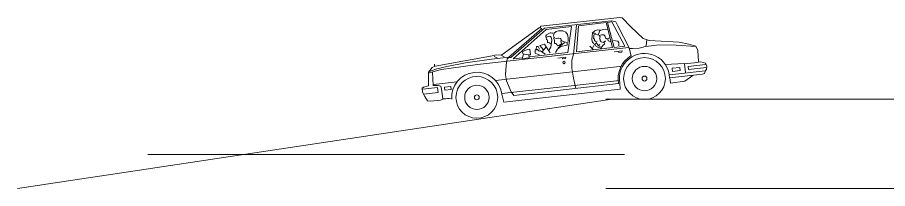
# Model space of a CAD drawing. Header units: millimetres. Extents: x 94 to 362, y 157 to 221.
# Drawn here: x 94.41 to 109.05, y 164.48 to 167.35 of the extents above; entities that cross this region are included whole.
import ezdxf

# ---------------------------------------------------------------- set-up
doc = ezdxf.new("R2010")
doc.units = ezdxf.units.MM
doc.layers.get('0').update_dxf_attribs({"lineweight": 9})

msp = doc.modelspace()

# ---------------------------------------------------------------- linework, layer by layer
for p, q in [((94.414, 164.479), (104.414, 165.979)), ((128.824, 165.979), (104.31, 165.979)), ((96.608, 165.051), (104.625, 165.051)), ((128.824, 164.479), (104.31, 164.479)), ((104.31, 164.479), (108.91, 164.479)), ((108.91, 164.479), (108.91, 164.479))]:
    msp.add_line(p, q)
at = {"color": 0, "linetype": 'ByBlock'}
for points in [[(105.873, 166.616), (105.858, 166.8), (105.827, 166.872), (105.706, 166.906), (105.546, 166.936), (105.039, 166.968), (104.94, 166.998), (104.734, 167.193), (104.585, 167.348), (104.549, 167.354), (103.218, 167.205), (103.207, 167.192), (103.215, 167.18), (103.233, 167.169), (103.235, 167.169)], [(103.198, 167.182), (102.563, 166.726), (102.444, 166.718)], [(102.682, 166.687), (103.235, 167.169)], [(103.279, 167.171), (102.713, 166.68), (102.687, 166.683)], [(103.022, 166.689), (103.676, 166.762), (103.737, 167.201), (103.308, 167.153)], [(103.279, 167.171), (104.4, 167.297), (104.437, 167.29), (104.478, 167.277), (104.512, 167.211), (104.71, 166.83), (104.762, 166.83), (104.875, 166.84), (104.943, 166.853), (104.991, 166.877), (104.997, 166.929), (105, 166.978)], [(103.82, 167.226), (103.769, 166.736), (103.741, 166.634), (103.743, 166.504), (103.771, 166.336), (103.807, 166.161)], [(103.855, 167.215), (103.819, 166.778), (104.425, 166.846)], [(104.316, 167.266), (103.855, 167.215)], [(104.316, 167.266), (104.425, 166.846)], [(104.451, 166.849), (104.632, 166.869), (104.412, 167.277), (104.342, 167.269)], [(104.342, 167.269), (104.451, 166.849)], [(103.308, 167.153), (102.754, 166.659), (102.908, 166.676)], [(103.35, 166.795), (103.387, 166.855), (103.401, 166.935), (103.406, 166.972), (103.394, 167.021), (103.38, 167.036), (103.362, 167.04), (103.322, 167.024), (103.302, 167.025), (103.302, 167.045), (103.316, 167.06), (103.355, 167.084), (103.374, 167.095), (103.388, 167.096), (103.406, 167.092), (103.429, 167.089)], [(103.309, 167.015), (103.313, 166.981), (103.331, 166.97), (103.331, 166.925), (103.353, 166.933), (103.386, 166.908)], [(103.679, 166.947), (103.681, 167.009), (103.67, 167.069), (103.638, 167.104), (103.59, 167.127), (103.517, 167.13), (103.475, 167.12), (103.443, 167.091), (103.43, 167.042), (103.447, 167.013), (103.476, 167.002), (103.503, 167.003), (103.524, 167.008), (103.549, 167), (103.56, 166.986), (103.553, 166.969), (103.575, 166.958), (103.613, 166.942), (103.655, 166.933), (103.673, 166.94)], [(104.116, 166.913), (104.087, 166.935), (104.078, 166.983), (104.082, 167.046), (104.087, 167.089), (104.121, 167.09), (104.184, 167.057)], [(104.085, 167.09), (104.126, 167.13), (104.174, 167.147), (104.222, 167.138)], [(104.166, 166.956), (104.141, 166.948), (104.124, 166.965), (104.12, 166.995), (104.105, 166.995), (104.108, 167.035), (104.113, 167.059), (104.14, 167.069)], [(104.375, 167.012), (104.35, 166.997), (104.322, 166.994), (104.307, 167.013), (104.293, 167.044), (104.276, 167.063), (104.242, 167.062), (104.2, 167.05), (104.191, 167.07), (104.2, 167.101), (104.208, 167.128), (104.248, 167.146), (104.304, 167.157), (104.349, 167.143)], [(104.206, 167.046), (104.215, 167.029), (104.208, 166.995), (104.216, 166.987), (104.218, 166.966), (104.236, 166.945), (104.272, 166.932), (104.309, 166.96)], [(103.198, 166.82), (103.172, 166.865), (103.147, 166.868), (103.141, 166.819)], [(103.262, 166.808), (103.205, 166.88), (103.278, 166.905), (103.309, 166.86), (103.244, 166.778)], [(103.434, 167.011), (103.441, 166.982), (103.449, 166.974), (103.449, 166.913), (103.472, 166.913), (103.488, 166.897), (103.501, 166.879), (103.521, 166.882), (103.569, 166.912), (103.554, 166.955)], [(103.662, 166.923), (103.661, 166.886), (103.558, 166.863), (103.501, 166.821), (103.466, 166.763)], [(103.619, 166.932), (103.508, 166.844)], [(104.098, 166.815), (104.041, 166.872)], [(104.119, 166.906), (104.088, 166.838)], [(104.136, 166.924), (104.135, 166.899), (104.15, 166.868), (104.192, 166.847), (104.215, 166.864)], [(104.148, 166.935), (104.189, 166.879), (104.211, 166.898)], [(104.285, 166.936), (104.29, 166.907), (104.269, 166.888), (104.224, 166.832)], [(104.348, 166.988), (104.351, 166.962), (104.4, 166.945)], [(104.531, 166.876), (104.533, 166.927), (104.517, 166.953), (104.444, 166.968)], [(105.827, 166.865), (105.495, 166.889), (105.209, 166.891), (104.983, 166.866)], [(102.153, 166.561), (104.702, 166.846)], [(103.015, 166.724), (103.025, 166.677), (102.97, 166.667), (102.904, 166.664), (102.927, 166.737)], [(103.291, 166.735), (103.213, 166.791), (103.193, 166.789), (103.157, 166.821), (103.149, 166.809), (103.126, 166.812), (103.126, 166.751), (103.172, 166.73), (103.198, 166.725)], [(103.311, 166.858), (103.375, 166.759)], [(104.451, 166.776), (104.585, 166.792), (104.579, 166.77), (104.529, 166.764), (104.526, 166.785)], [(104.739, 166.711), (104.707, 166.837)], [(101.397, 166.432), (101.407, 166.208), (101.492, 166.209), (101.536, 166.199), (101.55, 166.148), (101.568, 165.988), (101.724, 165.995), (101.569, 165.982), (101.531, 165.963), (101.361, 165.945), (101.313, 165.953), (101.266, 166.025), (101.23, 166.098), (101.222, 166.164), (101.245, 166.181), (101.332, 166.205), (101.33, 166.434), (101.391, 166.513), (101.444, 166.533), (102.435, 166.716), (102.445, 166.693), (102.487, 166.674)], [(101.329, 166.439), (101.469, 166.488), (101.637, 166.531), (101.951, 166.589), (102.391, 166.653), (102.689, 166.686), (102.653, 166.659), (102.637, 166.552), (102.624, 166.392), (102.64, 166.289), (102.719, 166.102), (102.763, 166.044)], [(102.601, 166.694), (102.56, 166.716)], [(103.507, 166.671), (103.642, 166.686), (103.636, 166.664), (103.585, 166.658), (103.583, 166.679)], [(105.632, 166.579), (105.312, 166.565)], [(105.94, 166.4), (105.97, 166.413), (105.987, 166.464), (106.004, 166.477), (106.009, 166.534), (105.988, 166.585), (105.912, 166.606), (105.796, 166.593), (105.638, 166.576), (105.655, 166.426)], [(101.332, 166.415), (101.441, 166.451), (101.548, 166.477), (101.71, 166.501), (102.153, 166.561)], [(101.432, 166.531), (101.433, 166.566)], [(102.457, 166.295), (104.594, 166.534)], [(105.381, 166.391), (105.985, 166.459)], [(105.991, 166.562), (105.696, 166.529), (105.702, 166.477), (106.006, 166.511)], [(102.561, 166.076), (104.541, 166.297)], [(105.386, 166.338), (105.94, 166.4)], [(105.389, 166.342), (105.399, 166.247), (105.644, 166.283), (105.775, 166.38)], [(101.245, 166.066), (101.493, 166.093), (101.483, 166.179), (101.235, 166.151)], [(101.411, 166.228), (101.81, 166.273)], [(102.597, 165.932), (104.555, 166.151)], [(102.763, 166.044), (104.526, 166.242)], [(104.526, 166.247), (104.526, 166.242)], [(104.548, 166.248), (104.555, 166.151)], [(102.56, 166.089), (102.597, 165.932)]]:
    msp.add_lwpolyline(points, dxfattribs=at)
for points in [[(103.036, 166.818), (102.999, 166.814), (102.952, 166.796), (102.917, 166.779), (102.91, 166.759), (102.915, 166.745), (102.947, 166.734), (103.009, 166.723), (103.046, 166.727)], [(105.428, 166.499), (105.434, 166.447), (105.562, 166.462), (105.556, 166.514)], [(101.598, 166.182), (101.603, 166.13), (101.712, 166.142), (101.706, 166.194)]]:
    msp.add_lwpolyline(points, close=True, dxfattribs=at)
for centre, radius in [((103.609, 166.598), 0.0213), ((104.963, 166.327), 0.351), ((104.963, 166.327), 0.205), ((102.143, 166.011), 0.351), ((104.963, 166.327), 0.0415), ((102.143, 166.011), 0.205), ((102.143, 166.011), 0.0415)]:
    msp.add_circle(centre, radius, dxfattribs=at)
for centre, radius, start, end in [((104.963, 166.327), 0.423, 1.4681, 191.3013), ((104.963, 166.327), 0.445, 120.2438, 191.3013), ((102.143, 166.011), 0.423, 8.764, 184.0054)]:
    msp.add_arc(centre, radius, start, end, dxfattribs=at)

doc.saveas('drawing.dxf')
